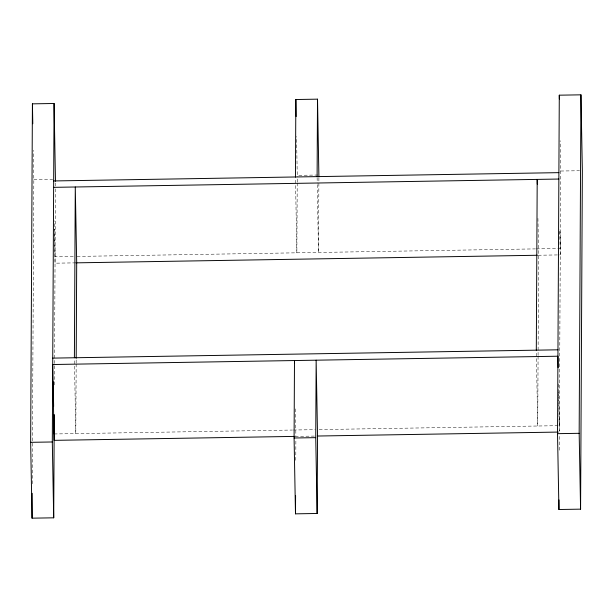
<?xml version="1.0" encoding="UTF-8"?>
<svg xmlns="http://www.w3.org/2000/svg" width="613" height="613" viewBox="0 0 613 613"><rect width="100%" height="100%" fill="white"/><g stroke="black" fill="none" stroke-linecap="round" stroke-linejoin="round"><path stroke-width="0.46" stroke-dasharray="3.06 2.3" d="M32.236 483.749L33.83 179.693L33.286 150.3M54.404 384.91L55.438 186.98M55.446 186.03L55.461 182.199M76.165 363.961L75.797 433.598L74.411 358.705M76.165 363.003L76.196 358.237M295.772 460.294L295.88 439.253M297.221 183.011L296.853 252.817L295.451 176.973M297.228 182.053L297.259 176.314M318.898 177.87L318.507 252.456L317.243 184.199M538.076 356.368L537.716 426.004L536.306 350.161M538.084 355.41L538.605 255.246L537.908 217.324M559.232 450.226L559.317 434.931M559.34 431.1L560.696 171.027L560.136 140.691M33.83 179.693L52.657 179.379M317.971 175.019L297.259 175.356L296.539 136.492M560.696 171.027L579.523 170.721M73.253 256.487L55.07 256.786L54.404 220.764M77.085 256.426L535.417 248.893M536.367 248.878L560.29 248.48L559.945 229.523M75.751 262.854L55.04 263.192L54.411 229.063M538.252 255.246L560.259 254.885L559.784 229.293M54.143 433.958L292.401 430.042M293.359 430.02L315.366 429.659M319.197 429.598L559.362 425.652L558.589 383.937M295.236 436.395L315.335 436.065M558.596 392.236L559.317 431.108M317.12 177.563L317.228 183.249M295.389 408.894L295.895 436.387"/><path stroke-width="0.92" d="M54.25 414.549L53.706 517.816L32.052 518.169L30.65 442.325L32.42 103.85L54.074 103.49L55.469 181.249M32.052 518.169L32.182 493.312M53.706 517.816L52.304 441.973L54.074 103.49M74.395 357.754L75.284 186.996L76.694 262.839L76.196 358.237M317.143 513.479L315.741 437.644L316.147 360.183L317.549 436.027L317.143 513.479L295.489 513.84L294.087 437.996L294.493 360.544L294.546 363.386M295.451 176.973L295.857 99.521L317.511 99.16L318.906 176.919M295.489 513.84L295.589 495.672M317.105 176.613L317.511 99.16M536.306 350.161L537.203 179.402L537.287 184.138M557.524 433.667L559.294 95.184L580.948 94.831L582.35 170.675L580.58 509.15L558.926 509.51L557.524 433.667L579.17 433.307L580.948 94.831M558.926 509.51L558.972 499.947M53.668 180.95L558.887 172.644M53.637 187.348L558.857 179.042M76.089 262.847L537.294 255.261M52.741 358.115L557.96 349.808M294.286 436.41L54.113 440.356L52.71 364.52L557.93 356.214L558.136 367.585M317.25 436.035L558.374 432.073M30.65 442.325L52.304 441.973M294.087 437.996L315.741 437.644M579.17 433.307L580.58 509.15M559.294 95.184L559.362 98.977M295.857 99.521L296.171 116.585M53.178 381.815L53.637 406.465M53.798 414.993L54.143 433.958M32.42 103.85L32.788 123.757"/></g></svg>
